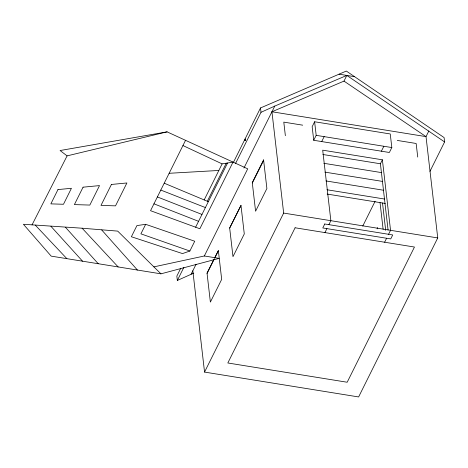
<?xml version="1.0" encoding="UTF-8"?>
<svg xmlns="http://www.w3.org/2000/svg" width="468" height="468" viewBox="0 0 468 468"><rect width="100%" height="100%" fill="white"/><g stroke="black" fill="none" stroke-linecap="round" stroke-linejoin="round"><path stroke-width="0.7" d="M233.204 162.811L244.489 140.137L244.875 140.23L245.103 138.902L260.5 107.956L346.314 71.054L444.097 137.574L444.6 141.933L429.952 171.376M244.635 140.458L245.337 139.885L245.103 138.902M185.544 140.324L150.538 210.694L199.859 228.758L233.029 162.092L222.119 163.888L182.947 145.554M145.659 224.312L140.909 233.854L189.868 251.018L194.735 241.236L145.659 224.312L136.925 225.594L131.379 236.744L182.502 253.586L189.868 251.018M204.183 199.935L222.119 163.888M207.324 201.252L226.249 163.209M195.624 227.208L227.577 162.993M180.73 268.287L176.84 276.102L177.343 280.455L193.775 273.096M177.343 280.455L183.854 267.374M235.615 163.344L261.004 112.308L260.5 107.956M191.108 274.236L196.086 264.233M243.945 168.041L274.769 106.084L346.817 75.424L444.6 141.933M153.896 266.871L204.34 255.984L247.707 168.825L167.076 131.859L60.085 150.532L67.088 155.879L167.076 131.859M207.072 273.47L214.174 259.19M214.818 257.897L218.375 250.754M229.671 228.039L240.973 205.323L244.284 233.93L232.982 256.651L229.671 228.039L240.997 205.522M314.613 121.762L312.156 126.699L313.73 140.283L389.364 152.486L391.821 147.549L390.253 133.965L314.613 121.762L316.187 135.346L313.73 140.283M428.846 130.946L426.02 136.627L437.744 237.931L358.628 396.946L204.551 372.083L283.661 213.075L271.943 111.764L343.992 81.104L346.817 75.424M321.709 141.57L324.166 136.633M324.938 232.596L326.91 228.624M328.887 224.658L330.858 220.691L322.704 150.175L382.385 159.804L390.54 230.32L388.569 234.287M381.391 151.199L383.848 146.262M388.071 229.969L380.408 163.777L382.385 159.804M362.77 226.067L375.12 201.246M384.62 242.225L386.591 238.253M213.817 259.564L207.026 273.078L210.378 302.082L221.68 279.367L218.351 250.555L214.467 258.277M252.322 183L263.648 160.483M377.073 228.864L377.717 227.577M32.035 224.897L67.088 155.879M261.004 112.308L274.769 106.084M245.021 139.827L245.361 139.68M244.951 140.049L245.337 139.885M244.518 140.301L245.056 140.295M244.875 140.23L245.273 140.061M160.951 273.839L117.696 231.116L82.116 228.214L23.4 224.271L51.182 256.131L160.951 273.839L219.129 258.371L204.34 255.984M169.147 173.289L218.849 170.463M339.066 74.172L354.574 76.676M271.943 111.764L426.02 136.627L343.992 81.104M302.702 125.172L283.795 122.125L285.363 135.708M397.25 140.429L416.157 143.477L417.731 157.061M316.187 135.346L391.821 147.549M322.885 154.493L380.408 163.777M323.903 163.309L381.432 172.587M324.927 172.125L382.45 181.403M325.944 180.935L383.467 190.219M326.962 189.751L384.491 199.029M327.15 194.068L385.275 203.445M283.661 213.075L437.744 237.931M160.799 190.066L205.399 207.564M157.377 196.946L201.977 214.443M153.954 203.82L198.555 221.317M164.221 183.193L208.33 201.673M35.287 225.131L66.86 258.658M82.116 228.214L118.147 266.93M50.901 226.266L82.543 261.191M65.508 227.331L98.221 263.718M101.702 229.958L137.428 270.042M382.514 203.001L385.679 230.338M380.039 202.65L383.122 229.273M192.828 270.779L204.551 372.083M57.973 189.581L50.866 203.878L63.478 204.264L71.423 188.294L57.973 189.581M83.064 187.177L74.4 204.598L89.833 205.072L99.52 185.597L83.064 187.177M111.425 184.456L100.994 205.411L115.52 205.856L126.904 182.97L111.425 184.456M263.578 159.892L252.275 182.608L255.586 211.214L266.889 188.499L263.578 159.892M295.097 227.781L227.828 362.981L347.192 382.239L414.461 247.04L295.097 227.781M324.751 223.991L322.774 227.957L390.733 238.92L392.705 234.954L324.751 223.991"/></g></svg>
